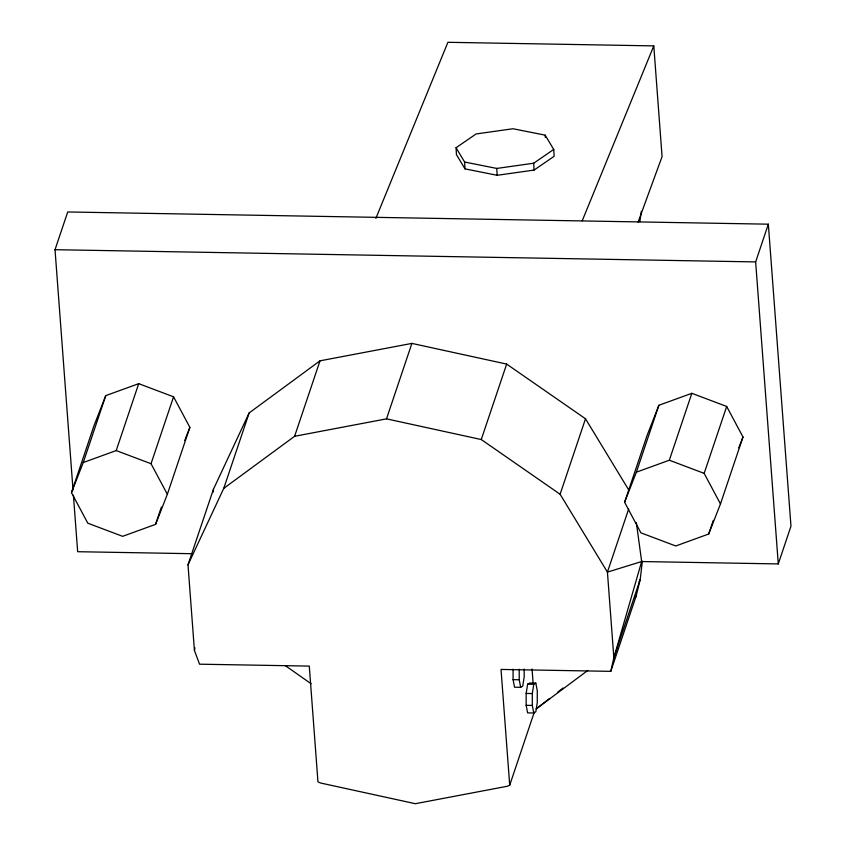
<?xml version="1.0" encoding="UTF-8"?>
<svg xmlns="http://www.w3.org/2000/svg" width="846" height="846" viewBox="0 0 846 846"><rect width="100%" height="100%" fill="white"/><g stroke="black" fill="none" stroke-linecap="round" stroke-linejoin="round"><path stroke-width="1.27" d="M642.357 561.184L640.232 579.351L636.181 595.901L610.78 671.354L501.033 669.44L509.715 785.204L507.251 786.272L415.344 803.7L320.592 783.015L317.959 781.863L309.287 666.098L199.54 664.184L194.421 650.437L188.002 564.811L213.404 489.348L249.158 412.922L320 360.83L411.896 343.402L506.659 364.087L585.506 418.781L628.705 489.887M639.851 221.694L641.331 211.331M526.159 693.445L527.608 684.203L529.67 683.018L535.814 683.124L537.273 690.685L537.273 702.571L535.814 711.803L533.763 712.988L527.618 712.882L526.159 705.321L526.159 693.445L532.303 693.551L533.763 684.319L535.814 683.124M194.421 650.437L194.95 647.867M610.78 671.354L613.847 657.754L641.659 561.543L636.361 522.617M73.031 489.993L55.022 249.697L67.722 211.965L768.337 224.179L790.978 526.191L778.278 563.922L641.659 561.543L607.428 572.118L560.105 494.244L481.258 439.539L386.506 418.855L294.598 436.293L223.756 488.375L188.002 564.811M71.476 492.615L93.991 425.707L105.761 395.632L138.712 383.661L173.557 396.816L189.864 427.378L167.349 494.286L155.579 524.361L122.628 536.332L87.794 523.188L71.476 492.615L83.246 462.54L105.761 395.632M83.246 462.54L116.198 450.569L138.712 383.661M167.349 494.286L151.032 463.724L173.557 396.816M155.579 524.361L161.417 507.018M223.756 488.375L249.158 412.922M294.598 436.293L320 360.83M386.506 418.855L411.896 343.402M481.258 439.539L506.659 364.087M560.105 494.244L585.506 418.781M509.715 785.204L534.27 712.216M624.602 502.26L647.116 435.352L658.886 405.276L691.838 393.305L726.682 406.461L742.989 437.022L720.475 503.93L708.705 534.006L675.753 545.977L640.908 532.832L624.602 502.26L636.361 472.184L658.886 405.276M628.663 509.028L607.428 572.118L613.847 657.754L640.232 579.351L639.111 581.741M636.361 472.184L669.323 460.213L691.838 393.305M778.278 563.922L755.647 261.911L768.337 224.179M720.475 503.93L704.158 473.369L726.682 406.461M708.705 534.006L713.294 520.385M638.117 222.086L662.069 156.626L653.789 45.885L447.904 42.3L375.857 218.395M184.692 440.607L189.864 427.378M738.759 447.851L742.989 437.022M582.238 220.753L653.789 45.885M634.965 598.228L636.181 595.901L634.955 598.207M549.604 698.468L536.142 708.937L587.706 670.497M557.884 692.028L563.066 687.999M456.047 147.733L476.097 133.954L513.004 128.74L545.162 135.159L553.728 149.435L554.13 156.299L534.08 170.078L497.162 175.291L465.004 168.883L456.449 154.596L456.047 147.733L464.613 162.02L465.004 168.883M464.613 162.02L496.771 168.428L533.678 163.225L553.728 149.435M513.078 669.101L513.078 679.655L514.537 687.216L520.681 687.322L522.733 686.138L524.192 676.906L524.192 668.985M55.022 249.697L755.647 261.911M191.947 553.696L77.663 551.708L73.422 495.238M513.078 679.655L519.222 679.772L520.681 687.322M527.608 684.203L533.763 684.319M526.159 705.321L532.303 705.427L533.763 712.988M669.323 460.213L704.158 473.369M116.198 450.569L151.032 463.724M285.388 665.675L311.148 683.78M532.049 668.964L533.139 683.431M545.162 135.159L545.3 137.443M533.678 163.225L534.08 170.078M496.771 168.428L497.162 175.291M213.404 489.348L213.435 491.991M532.303 693.551L532.303 705.427M519.222 669.207L519.222 679.772"/></g></svg>
